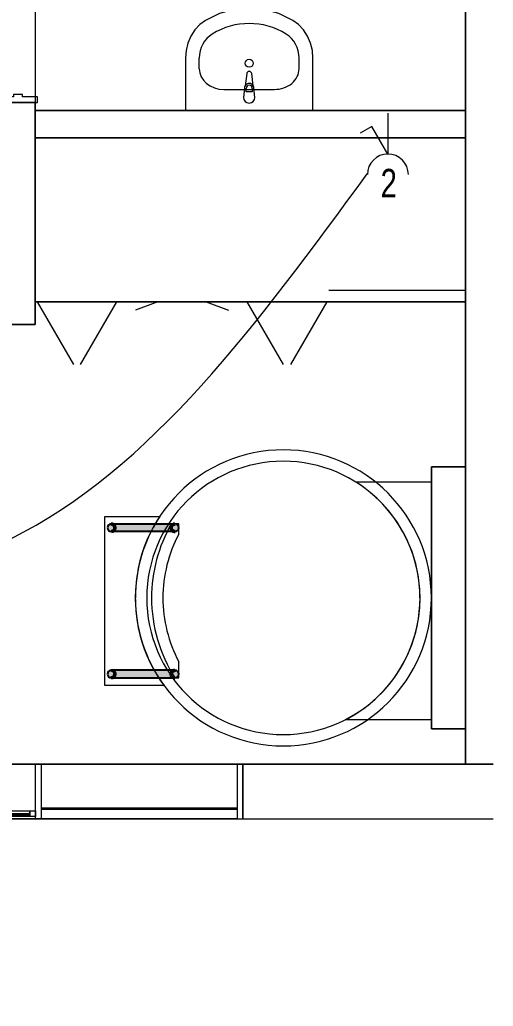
# Model space of a CAD drawing. Header units: millimetres. Extents: x -12392 to 16131, y -4930 to 15514.
# Drawn here: x 9987 to 12066, y -4930 to -598 of the extents above; entities that cross this region are included whole.
import ezdxf

# ---------------------------------------------------------------- set-up
doc = ezdxf.new("R2010")
doc.units = ezdxf.units.MM
doc.linetypes.add('IMPORT-Dashed', pattern=[282.222223, 141.111112, -141.111112])
for name, color, linetype, lineweight in [('0_Pen_No__195', 252, 'Continuous', 13), ('A-Des_ Columns', 250, 'Continuous', 13), ('A-Des_ Columns_Pen_No__81', 251, 'Continuous', 18), ('A-Des_ Fittings Joinery_Pen_No__81', 251, 'Continuous', 18), ('A-Des_ Fittings Plumbing', 250, 'Continuous', 13), ('A-Des_ Fittings Plumbing_Pen_No__1', 250, 'Continuous', 13), ('A-Des_ Fittings Plumbing_Pen_No__186', 210, 'Continuous', 50), ('A-Des_ Fittings Plumbing_Pen_No__5', 170, 'Continuous', 25), ('A-Des_ Fittings Plumbing_Pen_No__81', 251, 'Continuous', 18), ('A-Des_ Walls', 250, 'Continuous', 13), ('A-Des_ Walls_Pen_No__81', 251, 'Continuous', 18), ('ARCHICAD Doors_Pen_No__81', 251, 'Continuous', 18), ('Essential Power - MEC1', 1, 'Continuous', 13), ('L06 Enlarged Ground Proposed Plan 01_GFEnlarged Proposed Plan 01_dwg', 8, 'Continuous', 13), ('New_A-Des_ Floors_Pen_No__89', 7, 'Continuous', 18), ('New_A-Des_ Walls_Pen_No__27', 7, 'Continuous', 18), ('New_A-Des_ Zones_Pen_No__94', 7, 'Continuous', 18), ('New_ARCHICAD Windows_Pen_No__181', 90, 'Continuous', 5), ('New_ARCHICAD Windows_Pen_No__3', 7, 'Continuous', 18)]:
    doc.layers.add(name, color=color, linetype=linetype, lineweight=lineweight)
doc.styles.add('Arial Narrow', font='ARIALN.TTF', dxfattribs={"width": 0.9, "height": 125})

# ---------------------------------------------------------------- blocks, each defined once
blk = doc.blocks.new('L06 Enlarged Ground Proposed Plan 01_GFEnlarged Proposed Plan 01_dwg_Slab_4_1-12186512-NEW GROUND FLOOR LAYOUT - ELECTRICAL PROPOSED PLAN 01')
at = {"layer": 'A-Des_ Fittings Plumbing_Pen_No__81', "color": 254, "flags": 128}
for points in [[(10685.5, -2856.2), (10685.5, -2812.2), (10652.7, -2812.2)], [(10668.9, -3487.8), (10685.5, -3487.8), (10685.5, -3417.2)]]:
    blk.add_lwpolyline(points, dxfattribs=at)
at = {"layer": 'A-Des_ Fittings Plumbing_Pen_No__81', "color": 254}
for radius, start, end in [(650, 150.0494, 180), (600, 152.1248, 180), (650, 180, 212.6931), (600, 180, 207.8752)]:
    blk.add_arc((11215.9, -3136.7), radius, start, end, dxfattribs=at)
blk = doc.blocks.new('L06 Enlarged Ground Proposed Plan 01_GFEnlarged Proposed Plan 01_dwg_Slab_5_1-12186513-NEW GROUND FLOOR LAYOUT - ELECTRICAL PROPOSED PLAN 01')
at = {"layer": 'A-Des_ Fittings Plumbing_Pen_No__81', "color": 254, "flags": 128}
for points in [[(10685.5, -2856.2), (10685.5, -2812.2), (10652.7, -2812.2)], [(10668.9, -3487.8), (10685.5, -3487.8), (10685.5, -3417.2)]]:
    blk.add_lwpolyline(points, dxfattribs=at)
at = {"layer": 'A-Des_ Fittings Plumbing_Pen_No__81', "color": 254}
for radius, start, end in [(650, 150.0494, 180), (600, 152.1248, 180), (650, 180, 212.6931), (600, 180, 207.8752)]:
    blk.add_arc((11215.9, -3136.7), radius, start, end, dxfattribs=at)
blk = doc.blocks.new('L06 Enlarged Ground Proposed Plan 01_GFEnlarged Proposed Plan 01_dwg_Slab_9_1-12186592-NEW GROUND FLOOR LAYOUT - ELECTRICAL PROPOSED PLAN 01')
at = {"layer": 'A-Des_ Fittings Plumbing_Pen_No__81', "color": 254}
for start, end in [(0, 180), (180, 0)]:
    blk.add_arc((11144.7, -3136.7), 600, start, end, dxfattribs=at)
blk = doc.blocks.new('L06 Enlarged Ground Proposed Plan 01_GFEnlarged Proposed Plan 01_dwg_Slab_10_1-12186593-NEW GROUND FLOOR LAYOUT - ELECTRICAL PROPOSED PLAN 01')
at = {"layer": 'A-Des_ Fittings Plumbing_Pen_No__81', "color": 254}
for start, end in [(0, 180), (180, 0)]:
    blk.add_arc((11144.7, -3136.7), 650, start, end, dxfattribs=at)
blk = doc.blocks.new('L06 Enlarged Ground Proposed Plan 01_GFEnlarged Proposed Plan 01_dwg_Slab_11_1-12186594-NEW GROUND FLOOR LAYOUT - ELECTRICAL PROPOSED PLAN 01')
at = {"layer": 'A-Des_ Fittings Plumbing_Pen_No__81', "color": 254}
blk.add_line((11744.6, -3136.7), (11744.8, -3136.7), dxfattribs=at)
at = {"layer": 'A-Des_ Fittings Plumbing_Pen_No__81', "color": 254, "flags": 128}
blk.add_lwpolyline([(11417.8, -3671.1), (11795.1, -3671.1), (11795.1, -2628.9), (11464.1, -2628.9)], dxfattribs=at)
at = {"layer": 'A-Des_ Fittings Plumbing_Pen_No__81', "color": 254}
for radius, start, end in [(599.9, 0, 57.8346), (600.2, 297.0718, 360)]:
    blk.add_arc((11144.7, -3136.7), radius, start, end, dxfattribs=at)
blk = doc.blocks.new('L06 Enlarged Ground Proposed Plan 01_GFEnlarged Proposed Plan 01_dwg_Slab_34_1-12186618-NEW GROUND FLOOR LAYOUT - ELECTRICAL PROPOSED PLAN 01')
at = {"layer": 'A-Des_ Fittings Plumbing_Pen_No__81', "color": 254}
blk.add_line((10495, -3136.7), (10494.7, -3136.7), dxfattribs=at)
at = {"layer": 'A-Des_ Fittings Plumbing_Pen_No__81', "color": 254, "flags": 128}
blk.add_lwpolyline([(10620.8, -3521.1), (10360.4, -3521.1), (10360.4, -2778.9), (10602.3, -2778.9)], dxfattribs=at)
at = {"layer": 'A-Des_ Fittings Plumbing_Pen_No__81', "color": 254}
for centre, radius, start, end in [((11144.9, -3136.7), 650, 146.5982, 180), ((11094.1, -3138.7), 599.4, 179.8049, 188.7636), ((11144.9, -3136.7), 650, 188.2587, 216.2558)]:
    blk.add_arc(centre, radius, start, end, dxfattribs=at)
blk = doc.blocks.new('L06 Enlarged Ground Proposed Plan 01_GFEnlarged Proposed Plan 01_dwg_CI Tools Window-12186654-NEW GROUND FLOOR LAYOUT - ELECTRICAL PROPOSED PLAN 01')
at = {"layer": 'New_ARCHICAD Windows_Pen_No__181', "color": 53}
for p, q in [((7422.2, -4058.7), (8283.4, -4058.7)), ((7422.2, -4064.7), (8283.4, -4064.7)), ((10080.9, -4058.7), (10942.2, -4058.7)), ((10080.9, -4064.7), (10942.2, -4064.7)), ((8333.4, -4083.7), (9144.7, -4083.7)), ((8333.4, -4089.7), (9144.7, -4089.7)), ((9219.7, -4083.7), (10030.9, -4083.7)), ((9219.7, -4089.7), (10030.9, -4089.7))]:
    blk.add_line(p, q, dxfattribs=at)
at = {"layer": 'New_ARCHICAD Windows_Pen_No__3', "color": 253}
for p, q in [((7422.2, -3866.7), (10942.2, -3866.7)), ((10942.2, -4106.7), (7422.2, -4106.7))]:
    blk.add_line(p, q, dxfattribs=at)
at = {"layer": 'New_ARCHICAD Windows_Pen_No__3', "color": 253, "flags": 128}
for points in [[(7397.2, -4106.7), (7397.2, -3866.7), (7422.2, -3866.7), (7422.2, -4106.7)], [(8283.4, -4106.7), (8283.4, -3866.7), (8308.4, -3866.7), (8308.4, -4106.7)], [(9169.7, -4106.7), (9169.7, -3866.7), (9194.7, -3866.7), (9194.7, -4106.7)], [(10055.9, -4106.7), (10055.9, -3866.7), (10080.9, -3866.7), (10080.9, -4106.7)], [(10967.2, -4106.7), (10967.2, -3866.7), (10942.2, -3866.7), (10942.2, -4106.7)]]:
    blk.add_lwpolyline(points, close=True, dxfattribs=at)
for points in [[(9144.7, -4071.7), (9169.7, -4071.7), (9169.7, -4096.7), (9144.7, -4096.7), (9144.7, -4071.7), (9169.7, -4071.7), (9169.7, -4096.7), (9144.7, -4096.7), (8333.4, -4096.7), (8308.4, -4096.7), (8308.4, -4071.7), (8333.4, -4071.7), (8333.4, -4096.7), (8308.4, -4096.7), (8308.4, -4071.7), (8333.4, -4071.7)], [(8333.4, -4096.7), (8333.4, -4071.7), (9144.7, -4071.7), (9144.7, -4096.7)], [(10030.9, -4071.7), (10055.9, -4071.7), (10055.9, -4096.7), (10030.9, -4096.7), (10030.9, -4071.7), (10055.9, -4071.7), (10055.9, -4096.7), (10030.9, -4096.7), (9219.7, -4096.7), (9194.7, -4096.7), (9194.7, -4071.7), (9219.7, -4071.7), (9219.7, -4096.7), (9194.7, -4096.7), (9194.7, -4071.7), (9219.7, -4071.7)], [(9219.7, -4096.7), (9219.7, -4071.7), (10030.9, -4071.7), (10030.9, -4096.7)]]:
    blk.add_lwpolyline(points, dxfattribs=at)
blk = doc.blocks.new('L06 Enlarged Ground Proposed Plan 01_GFEnlarged Proposed Plan 01_dwg_Wall_13_1-12186657-NEW GROUND FLOOR LAYOUT - ELECTRICAL PROPOSED PLAN 01')
at = {"layer": 'A-Des_ Walls', "color": 10, "flags": 128}
blk.add_lwpolyline([(9182.2, -4106.7), (10967.2, -4106.7), (10967.2, -3866.7), (9182.2, -3866.7)], close=True, dxfattribs=at)
for points in [[(12066.4, -3866.7), (10967.2, -3866.7), (10967.2, -4006.7), (10967.2, -4056.7)], [(10967.2, -4056.7), (10967.2, -4106.7), (12066.4, -4106.7)]]:
    blk.add_lwpolyline(points, dxfattribs=at)
at = {"layer": 'A-Des_ Walls_Pen_No__81', "color": 254}
for p, q in [((11944.7, -3866.7), (10967.2, -3866.7)), ((10967.2, -4106.7), (12066.4, -4106.7))]:
    blk.add_line(p, q, dxfattribs=at)
at = {"layer": 'New_A-Des_ Walls_Pen_No__27', "color": 253, "flags": 128}
blk.add_lwpolyline([(10967.2, -4106.7), (10967.2, -4056.7), (10967.2, -4006.7), (10967.2, -3866.7)], dxfattribs=at)
blk.add_blockref('L06 Enlarged Ground Proposed Plan 01_GFEnlarged Proposed Plan 01_dwg_CI Tools Window-12186654-NEW GROUND FLOOR LAYOUT - ELECTRICAL PROPOSED PLAN 01', (0, 0))
blk = doc.blocks.new('L06 Enlarged Ground Proposed Plan 01_GFEnlarged Proposed Plan 01_dwg_CI Tools Door_17__1-12186671-NEW GROUND FLOOR LAYOUT - ELECTRICAL PROPOSED PLAN 01')
at = {"layer": 'ARCHICAD Doors_Pen_No__81', "color": 254, "flags": 128}
for points in [[(9999.7, -131.7), (9959.7, -131.7), (9959.7, -121.7), (9924.7, -121.7), (9924.7, -96.7), (10064.7, -96.7), (10064.7, -121.7), (9999.7, -121.7), (9999.7, -131.7), (9959.7, -131.7), (9959.7, -121.7), (9924.7, -121.7), (9924.7, -96.7), (10064.7, -96.7), (10064.7, -121.7), (9999.7, -121.7)], [(9109.7, -901.7), (9924.7, -901.7), (9924.7, -936.7), (9109.7, -936.7), (9109.7, -901.7), (9924.7, -901.7), (9924.7, -936.7), (9109.7, -936.7)], [(9999.7, -926.7), (9959.7, -926.7), (9959.7, -936.7), (9924.7, -936.7), (9924.7, -961.7), (10064.7, -961.7), (10064.7, -936.7), (9999.7, -936.7), (9999.7, -926.7), (9959.7, -926.7), (9959.7, -936.7), (9924.7, -936.7), (9924.7, -961.7), (10064.7, -961.7), (10064.7, -936.7), (9999.7, -936.7)]]:
    blk.add_lwpolyline(points, close=True, dxfattribs=at)
at = {"layer": 'ARCHICAD Doors_Pen_No__81', "color": 254}
blk.add_arc((9924.7, -936.7), 815, 90, 180, dxfattribs=at)
blk = doc.blocks.new('L06 Enlarged Ground Proposed Plan 01_GFEnlarged Proposed Plan 01_dwg_Wall_26_1-12186672-NEW GROUND FLOOR LAYOUT - ELECTRICAL PROPOSED PLAN 01')
at = {"layer": 'A-Des_ Walls', "color": 10, "flags": 128}
for points in [[(9934.7, 1133.3), (9934.7, -96.7), (10054.7, -96.7), (10054.7, 1133.3)], [(10054.7, -961.7), (9934.7, -961.7), (9934.7, -1936.7), (10054.7, -1936.7)]]:
    blk.add_lwpolyline(points, close=True, dxfattribs=at)
at = {"layer": 'A-Des_ Walls_Pen_No__81', "color": 254, "flags": 128}
for points in [[(9934.7, -96.7), (10054.7, -96.7), (10054.7, 1133.3), (9934.7, 1133.3), (9934.7, -96.7)], [(10054.7, -996.7), (10054.7, -961.7), (9934.7, -961.7), (9934.7, -1936.7), (10054.7, -1936.7), (10054.7, -1116.7)]]:
    blk.add_lwpolyline(points, dxfattribs=at)
blk.add_blockref('L06 Enlarged Ground Proposed Plan 01_GFEnlarged Proposed Plan 01_dwg_CI Tools Door_17__1-12186671-NEW GROUND FLOOR LAYOUT - ELECTRICAL PROPOSED PLAN 01', (0, 0))
blk = doc.blocks.new('L06 Enlarged Ground Proposed Plan 01_GFEnlarged Proposed Plan 01_dwg_Wall_27_1-12186673-NEW GROUND FLOOR LAYOUT - ELECTRICAL PROPOSED PLAN 01')
at = {"layer": 'A-Des_ Walls', "color": 10, "flags": 128}
blk.add_lwpolyline([(11944.7, 1133.3), (11944.7, -3866.7), (12066.4, -3866.7)], dxfattribs=at)
at = {"layer": 'A-Des_ Walls_Pen_No__81', "color": 254}
for p, q in [((11944.7, 1133.3), (11944.7, -996.7)), ((11944.7, -1116.7), (11944.7, -3866.7))]:
    blk.add_line(p, q, dxfattribs=at)
blk = doc.blocks.new('L06 Enlarged Ground Proposed Plan 01_GFEnlarged Proposed Plan 01_dwg_Wall_28_1-12186674-NEW GROUND FLOOR LAYOUT - ELECTRICAL PROPOSED PLAN 01')
at = {"layer": 'A-Des_ Walls', "color": 10, "flags": 128}
blk.add_lwpolyline([(11944.7, -996.7), (10054.7, -996.7), (10054.7, -1116.7), (11944.7, -1116.7)], close=True, dxfattribs=at)
at = {"layer": 'A-Des_ Walls_Pen_No__81', "color": 254}
for p, q in [((11944.7, -996.7), (10054.7, -996.7)), ((10054.7, -1116.7), (11944.7, -1116.7))]:
    blk.add_line(p, q, dxfattribs=at)
blk = doc.blocks.new('L06 Enlarged Ground Proposed Plan 01_GFEnlarged Proposed Plan 01_dwg_Basin 24_30__1-12186884-NEW GROUND FLOOR LAYOUT - ELECTRICAL PROPOSED PLAN 01')
at = {"layer": 'A-Des_ Fittings Plumbing', "color": 10, "flags": 128}
blk.add_lwpolyline([(11274.7, -996.7), (11274.7, -767.6), (11272, -733.9), (11264, -701.2), (11250.9, -670.7), (11233.2, -643.3), (11211.4, -619.8), (11186.2, -601.1), (11125.3, -571.2), (11060.9, -552.9), (10994.7, -546.7), (10928.5, -552.9), (10864, -571.2), (10803.2, -601.1), (10778, -619.8), (10756.2, -643.3), (10738.5, -670.7), (10725.4, -701.2), (10717.4, -733.9), (10714.7, -767.6), (10714.7, -996.7)], close=True, dxfattribs=at)
at = {"layer": 'A-Des_ Fittings Plumbing_Pen_No__81', "color": 254}
for p, q in [((10775.6, -813.4), (10775.6, -767.6)), ((11213.8, -813.4), (11213.8, -767.6)), ((10983.6, -835), (10977, -887.9)), ((11012.4, -887.9), (11005.8, -835)), ((10883.8, -904.4), (11105.6, -904.4)), ((10973.7, -897.4), (10969.7, -939.4)), ((11019.7, -939.4), (11015.7, -897.4))]:
    blk.add_line(p, q, dxfattribs=at)
at = {"layer": 'A-Des_ Fittings Plumbing_Pen_No__81', "color": 254, "flags": 128}
blk.add_lwpolyline([(11274.7, -996.7), (11274.7, -767.6), (11272, -733.9), (11264, -701.2), (11250.9, -670.7), (11233.2, -643.3), (11211.4, -619.8), (11186.2, -601.1), (11125.3, -571.2), (11060.9, -552.9), (10994.7, -546.7), (10928.5, -552.9), (10864, -571.2), (10803.2, -601.1), (10778, -619.8), (10756.2, -643.3), (10738.5, -670.7), (10725.4, -701.2), (10717.4, -733.9), (10714.7, -767.6), (10714.7, -996.7)], close=True, dxfattribs=at)
blk.add_lwpolyline([(11008.3, -899.6), (11008.3, -914.5), (10981.1, -914.5), (10981.1, -899.6)], dxfattribs=at)
at = {"layer": 'A-Des_ Fittings Plumbing_Pen_No__81', "color": 254}
blk.add_circle((10994.7, -789.5), 17.5, dxfattribs=at)
for centre, radius, start, end in [((10994.7, -836.4), 11.2, 7.1389, 172.8611), ((10994.7, -899.3), 21.1, 147.229, 174.8304), ((10994.7, -899.3), 21.1, 32.771, 147.229), ((10994.7, -899.6), 13.6, 0, 180), ((10994.7, -899.3), 21.1, 5.1696, 32.771), ((10994.7, -939.4), 25, 180, 0)]:
    blk.add_arc(centre, radius, start, end, dxfattribs=at)
for centre, major_axis, ratio, start_param, end_param in [((10994.7, -996.7), (0, 381.8), 0.892754, 5.78621, 6.78016), ((10883.8, -767.6), (0, 121.2), 0.892754, 0.496975, 1.570796), ((11105.6, -767.6), (0, 121.2), 0.892754, 4.712389, 5.78621), ((10883.9, -813.4), (108.3, 0), 0.83962, 3.141593, 4.712389), ((11105.5, -813.4), (-108.3, 0), 0.83962, 1.570796, 3.141593)]:
    blk.add_ellipse(centre, major_axis=major_axis, ratio=ratio, start_param=start_param, end_param=end_param, dxfattribs=at)
blk = doc.blocks.new('L06 Enlarged Ground Proposed Plan 01_GFEnlarged Proposed Plan 01_dwg_Column_18_1-12187082-NEW GROUND FLOOR LAYOUT - ELECTRICAL PROPOSED PLAN 01')
at = {"layer": 'A-Des_ Columns', "color": 10, "flags": 128}
blk.add_lwpolyline([(11944.7, -2561.7), (11794.7, -2561.7), (11794.7, -3711.7), (11944.7, -3711.7)], close=True, dxfattribs=at)
at = {"layer": 'A-Des_ Columns_Pen_No__81', "color": 254, "flags": 128}
blk.add_lwpolyline([(11944.7, -2561.7), (11794.7, -2561.7), (11794.7, -3711.7), (11944.7, -3711.7)], close=True, dxfattribs=at)
blk = doc.blocks.new('L06 Enlarged Ground Proposed Plan 01_GFEnlarged Proposed Plan 01_dwg_Cadimage Cabinet_118__1-12187098-NEW GROUND FLOOR LAYOUT - ELECTRICAL PROPOSED PLAN 01')
at = {"layer": 'A-Des_ Fittings Joinery_Pen_No__81', "color": 254}
for p, q in [((10063.7, -1836.7), (10222.7, -2112.1)), ((10253.9, -2112.1), (10412.9, -1836.7))]:
    blk.add_line(p, q, dxfattribs=at)
at = {"layer": 'A-Des_ Fittings Joinery_Pen_No__81', "color": 254, "flags": 128}
for points in [[(10699.7, -1116.7), (10054.7, -1116.7)], [(10699.7, -1836.7), (10054.7, -1836.7)]]:
    blk.add_lwpolyline(points, close=True, dxfattribs=at)
at = {"layer": 'A-Des_ Fittings Joinery_Pen_No__81', "color": 254, "linetype": 'IMPORT-Dashed', "flags": 128}
blk.add_lwpolyline([(10275.7, -1836.7), (10593.7, -1836.7), (10487.7, -1876.4)], dxfattribs=at)
blk = doc.blocks.new('L06 Enlarged Ground Proposed Plan 01_GFEnlarged Proposed Plan 01_dwg_Cadimage Cabinet_119__1-12187099-NEW GROUND FLOOR LAYOUT - ELECTRICAL PROPOSED PLAN 01')
at = {"layer": 'A-Des_ Fittings Joinery_Pen_No__81', "color": 254}
for p, q in [((11145.5, -2112.1), (10986.5, -1836.7)), ((11335.7, -1836.7), (11176.7, -2112.1))]:
    blk.add_line(p, q, dxfattribs=at)
at = {"layer": 'A-Des_ Fittings Joinery_Pen_No__81', "color": 254, "flags": 128}
for points in [[(11344.7, -1116.7), (10699.7, -1116.7)], [(11344.7, -1836.7), (10699.7, -1836.7)]]:
    blk.add_lwpolyline(points, close=True, dxfattribs=at)
at = {"layer": 'A-Des_ Fittings Joinery_Pen_No__81', "color": 254, "linetype": 'IMPORT-Dashed', "flags": 128}
blk.add_lwpolyline([(11123.7, -1836.7), (10805.7, -1836.7), (10911.7, -1876.4)], dxfattribs=at)
blk = doc.blocks.new('L06 Enlarged Ground Proposed Plan 01_GFEnlarged Proposed Plan 01_dwg_Cadimage Cabinet_120__1-12187100-NEW GROUND FLOOR LAYOUT - ELECTRICAL PROPOSED PLAN 01')
at = {"layer": 'A-Des_ Fittings Joinery_Pen_No__81', "color": 254}
blk.add_line((11944.7, -1786.7), (11344.7, -1786.7), dxfattribs=at)
at = {"layer": 'A-Des_ Fittings Joinery_Pen_No__81', "color": 254, "flags": 128}
for points in [[(11944.7, -1116.7), (11344.7, -1116.7)], [(11944.7, -1836.7), (11344.7, -1836.7)]]:
    blk.add_lwpolyline(points, close=True, dxfattribs=at)
blk = doc.blocks.new('L06 Enlarged Ground Proposed Plan 01_GFEnlarged Proposed Plan 01_dwg_Cadimage Cabinet_121__1-12187101-NEW GROUND FLOOR LAYOUT - ELECTRICAL PROPOSED PLAN 01')
at = {"layer": 'A-Des_ Fittings Joinery_Pen_No__81', "color": 254, "flags": 128}
blk.add_lwpolyline([(11944.7, -1116.7), (11344.7, -1116.7), (11944.7, -1116.7), (11944.7, -1836.7), (11344.7, -1836.7), (11944.7, -1836.7)], dxfattribs=at)
blk = doc.blocks.new('L06 Enlarged Ground Proposed Plan 01_GFEnlarged Proposed Plan 01_dwg_Slab_66_1-12187157-NEW GROUND FLOOR LAYOUT - ELECTRICAL PROPOSED PLAN 01')
at = {"layer": 'New_A-Des_ Floors_Pen_No__89', "color": 253, "flags": 128}
blk.add_lwpolyline([(-11281.4, -4929.5), (-11281.4, -4106.7), (12066.4, -4106.7)], dxfattribs=at)
blk = doc.blocks.new('L06 Enlarged Ground Proposed Plan 01_GFEnlarged Proposed Plan 01_dwg-12095837-NEW GROUND FLOOR LAYOUT - ELECTRICAL PROPOSED PLAN 01')
at = {"layer": 'A-Des_ Fittings Plumbing_Pen_No__1', "lineweight": 18}
for points in [[(10388.7, -2845.5), (10673.2, -2845), (10677.2, -2843.3), (10680.6, -2840.7), (10683.3, -2837.2), (10685, -2833.2), (10685.5, -2828.9), (10685, -2824.5), (10683.3, -2820.5), (10680.6, -2817.1), (10677.2, -2814.4), (10673.2, -2812.7), (10668.8, -2812.2), (10384.3, -2812.7), (10380.3, -2814.4), (10376.9, -2817.1), (10374.2, -2820.5), (10372.5, -2824.5), (10372, -2828.9), (10372.5, -2833.2), (10374.2, -2837.2), (10376.9, -2840.7), (10380.3, -2843.3), (10384.3, -2845)], [(10388.7, -3487.8), (10673.2, -3487.2), (10677.2, -3485.5), (10680.6, -3482.9), (10683.3, -3479.4), (10685, -3475.4), (10685.5, -3471.1), (10685, -3466.8), (10683.3, -3462.7), (10680.6, -3459.3), (10677.2, -3456.6), (10673.2, -3455), (10668.8, -3454.4), (10384.3, -3455), (10380.3, -3456.6), (10376.9, -3459.3), (10374.2, -3462.7), (10372.5, -3466.8), (10372, -3471.1), (10372.5, -3475.4), (10374.2, -3479.4), (10376.9, -3482.9), (10380.3, -3485.5), (10384.3, -3487.2)]]:
    blk.add_hatch(color=50, dxfattribs=at).paths.add_polyline_path(points)
at = {"layer": '0_Pen_No__195', "color": 9}
blk.add_line((7397.2, -3866.7), (10967.2, -3866.7), dxfattribs=at)
at = {"layer": 'A-Des_ Fittings Plumbing_Pen_No__186', "color": 43}
for centre, start, end in [((10388.7, -2828.9), 275.5529, 90), ((10668.8, -2828.9), 90, 270.4306), ((10388.7, -3471.1), 270, 84.4471), ((10668.8, -3471.1), 89.5694, 270)]:
    blk.add_arc(centre, 16.7, start, end, dxfattribs=at)
at = {"layer": 'A-Des_ Fittings Plumbing_Pen_No__5', "color": 213}
for p, q in [((10388.7, -2812.2), (10668.8, -2812.2)), ((10668.8, -2845.5), (10388.7, -2845.5)), ((10668.8, -3454.4), (10388.7, -3454.4)), ((10388.7, -3487.8), (10668.8, -3487.8))]:
    blk.add_line(p, q, dxfattribs=at)
for centre, start, end in [((10388.7, -2828.9), 90, 180), ((10668.8, -2828.9), 360, 90), ((10388.7, -2828.9), 180, 270), ((10668.8, -2828.9), 270, 0), ((10388.7, -3471.1), 90, 180), ((10668.8, -3471.1), 0, 90), ((10388.7, -3471.1), 180, 270), ((10668.8, -3471.1), 270, 0)]:
    blk.add_arc(centre, 16.7, start, end, dxfattribs=at)
at = {"layer": 'New_A-Des_ Zones_Pen_No__94', "color": 253, "flags": 128}
for points in [[(6674.7, 173.3), (6374.7, 173.3), (6374.7, -3866.7), (11944.7, -3866.7), (11944.7, -3711.7), (11794.7, -3711.7), (11794.7, -2561.7), (11944.7, -2561.7), (11944.7, -1116.7), (10054.7, -1116.7), (10054.7, -1936.7), (9934.7, -1936.7), (9934.7, 1133.3), (6674.7, 1133.3)], [(10054.7, 1133.3), (10054.7, -996.7), (11944.7, -996.7), (11944.7, 1133.3)]]:
    blk.add_lwpolyline(points, close=True, dxfattribs=at)
for name in ['L06 Enlarged Ground Proposed Plan 01_GFEnlarged Proposed Plan 01_dwg_Wall_26_1-12186672-NEW GROUND FLOOR LAYOUT - ELECTRICAL PROPOSED PLAN 01', 'L06 Enlarged Ground Proposed Plan 01_GFEnlarged Proposed Plan 01_dwg_Wall_27_1-12186673-NEW GROUND FLOOR LAYOUT - ELECTRICAL PROPOSED PLAN 01', 'L06 Enlarged Ground Proposed Plan 01_GFEnlarged Proposed Plan 01_dwg_Basin 24_30__1-12186884-NEW GROUND FLOOR LAYOUT - ELECTRICAL PROPOSED PLAN 01', 'L06 Enlarged Ground Proposed Plan 01_GFEnlarged Proposed Plan 01_dwg_Wall_28_1-12186674-NEW GROUND FLOOR LAYOUT - ELECTRICAL PROPOSED PLAN 01', 'L06 Enlarged Ground Proposed Plan 01_GFEnlarged Proposed Plan 01_dwg_Cadimage Cabinet_118__1-12187098-NEW GROUND FLOOR LAYOUT - ELECTRICAL PROPOSED PLAN 01', 'L06 Enlarged Ground Proposed Plan 01_GFEnlarged Proposed Plan 01_dwg_Cadimage Cabinet_119__1-12187099-NEW GROUND FLOOR LAYOUT - ELECTRICAL PROPOSED PLAN 01', 'L06 Enlarged Ground Proposed Plan 01_GFEnlarged Proposed Plan 01_dwg_Cadimage Cabinet_120__1-12187100-NEW GROUND FLOOR LAYOUT - ELECTRICAL PROPOSED PLAN 01', 'L06 Enlarged Ground Proposed Plan 01_GFEnlarged Proposed Plan 01_dwg_Cadimage Cabinet_121__1-12187101-NEW GROUND FLOOR LAYOUT - ELECTRICAL PROPOSED PLAN 01', 'L06 Enlarged Ground Proposed Plan 01_GFEnlarged Proposed Plan 01_dwg_Slab_10_1-12186593-NEW GROUND FLOOR LAYOUT - ELECTRICAL PROPOSED PLAN 01', 'L06 Enlarged Ground Proposed Plan 01_GFEnlarged Proposed Plan 01_dwg_Slab_9_1-12186592-NEW GROUND FLOOR LAYOUT - ELECTRICAL PROPOSED PLAN 01', 'L06 Enlarged Ground Proposed Plan 01_GFEnlarged Proposed Plan 01_dwg_Column_18_1-12187082-NEW GROUND FLOOR LAYOUT - ELECTRICAL PROPOSED PLAN 01', 'L06 Enlarged Ground Proposed Plan 01_GFEnlarged Proposed Plan 01_dwg_Slab_11_1-12186594-NEW GROUND FLOOR LAYOUT - ELECTRICAL PROPOSED PLAN 01', 'L06 Enlarged Ground Proposed Plan 01_GFEnlarged Proposed Plan 01_dwg_Slab_34_1-12186618-NEW GROUND FLOOR LAYOUT - ELECTRICAL PROPOSED PLAN 01', 'L06 Enlarged Ground Proposed Plan 01_GFEnlarged Proposed Plan 01_dwg_Slab_4_1-12186512-NEW GROUND FLOOR LAYOUT - ELECTRICAL PROPOSED PLAN 01', 'L06 Enlarged Ground Proposed Plan 01_GFEnlarged Proposed Plan 01_dwg_Slab_5_1-12186513-NEW GROUND FLOOR LAYOUT - ELECTRICAL PROPOSED PLAN 01', 'L06 Enlarged Ground Proposed Plan 01_GFEnlarged Proposed Plan 01_dwg_Wall_13_1-12186657-NEW GROUND FLOOR LAYOUT - ELECTRICAL PROPOSED PLAN 01', 'L06 Enlarged Ground Proposed Plan 01_GFEnlarged Proposed Plan 01_dwg_Slab_66_1-12187157-NEW GROUND FLOOR LAYOUT - ELECTRICAL PROPOSED PLAN 01']:
    blk.add_blockref(name, (0, 0))

msp = doc.modelspace()

# ---------------------------------------------------------------- linework, layer by layer
at = {"layer": 'Essential Power - MEC1', "lineweight": 18}
for p, q in [((11603.5, -1007.9), (11603.5, -1187.9)), ((11533.5, -1066.6), (11481.6, -1096.6)), ((11603.5, -1187.9), (11533.5, -1066.6))]:
    msp.add_line(p, q, dxfattribs=at)
msp.add_arc((11603.5, -1277.9), 90, 0, 180, dxfattribs=at)
at = {"layer": 'Essential Power - MEC1'}
msp.add_spline([(6958.5, -2878.4), (9945.3, -2878.4), (11512.5, -1275.1)], degree=3, dxfattribs=at)

# ---------------------------------------------------------------- block references
at = {"layer": 'L06 Enlarged Ground Proposed Plan 01_GFEnlarged Proposed Plan 01_dwg', "color": 253, "lineweight": 18}
msp.add_blockref('L06 Enlarged Ground Proposed Plan 01_GFEnlarged Proposed Plan 01_dwg-12095837-NEW GROUND FLOOR LAYOUT - ELECTRICAL PROPOSED PLAN 01', (0, 0), dxfattribs=at)

# ---------------------------------------------------------------- texts
at = {"layer": 'Essential Power - MEC1', "color": 1, "insert": (11571.6, -1253.2), "char_height": 125, "width": 86.582, "attachment_point": 1, "style": 'Arial Narrow'}
msp.add_mtext('2', dxfattribs=at)

doc.saveas('drawing.dxf')
